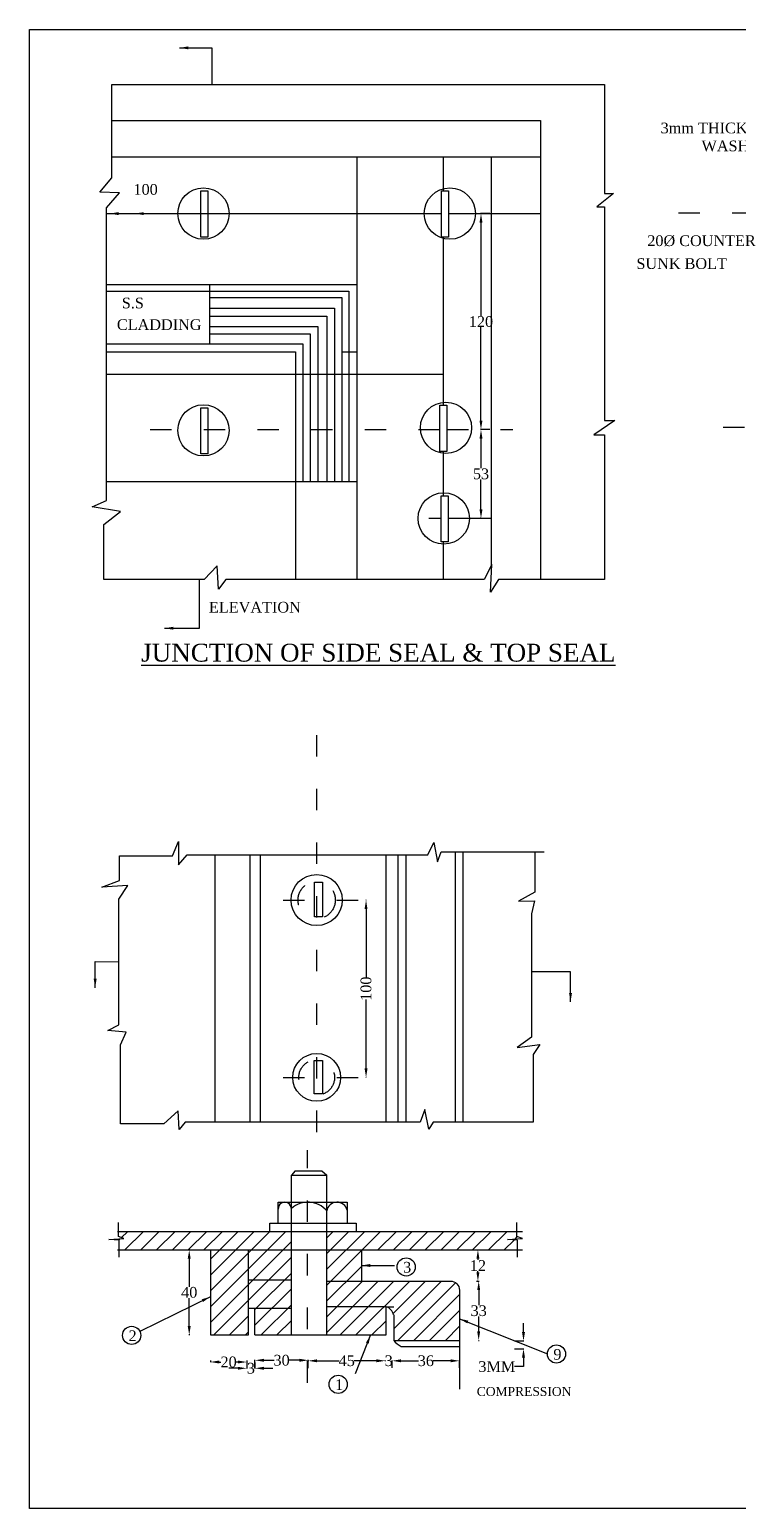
# Model space of a CAD drawing. Header units: millimetres. Extents: x 79 to 1255, y 32 to 859.
# Drawn here: x 79 to 475, y 32 to 859 of the extents above; entities that cross this region are included whole.
import ezdxf

# ---------------------------------------------------------------- set-up
doc = ezdxf.new("R2010")
doc.units = ezdxf.units.MM
doc.header["$MEASUREMENT"] = 0
doc.linetypes.add('ACAD_ISO03W100', pattern=[30, 12, -18])
for name, color, linetype in [('DIM', 5, 'Continuous'), ('DO LINE', 3, 'Continuous'), ('DWG.LINE', 10, 'Continuous'), ('HATCH', 2, 'Continuous'), ('TEXT', 7, 'Continuous')]:
    doc.layers.add(name, color=color, linetype=linetype)
doc.layers.add('TITLE', color=7, linetype='Continuous', lineweight=30)
doc.styles.get("Standard").update_dxf_attribs({"font": 'times.ttf', "height": 6})
doc.dimstyles.get("Standard").update_dxf_attribs({"dimtxt": 6, "dimasz": 5, "dimexe": 0.18, "dimexo": 0.0625, "dimgap": 0.09, "dimtad": 0, "dimtih": 1, "dimtoh": 1, "dimdec": 0, "dimzin": 0, "dimdsep": 46, "dimtxsty": 'Standard', "dimcen": 300, "dimclrd": 5, "dimclre": 5, "dimclrt": 4, "dimadec": 0, "dimazin": 0, "dimtfac": 1, "dimtdec": 0, "dimtofl": 0, "dimtmove": 0, "dimatfit": 3, "dimfxl": 0, "dimtolj": 1, "dimtzin": 0, "dimarcsym": 0})

# ---------------------------------------------------------------- blocks, each defined once
blk = doc.blocks.new('*D2')
at = {"layer": 'Defpoints', "color": 0, "ltscale": 0.2}
for p in [(331.3, 756.01), (336.94, 756.01), (336.94, 635.21)]:
    blk.add_point(p, dxfattribs=at)
at = {"layer": 'DIM', "color": 5, "lineweight": -2, "ltscale": 0.2}
for p, q in [((336.3, 756.01), (331.12, 756.01)), ((331.3, 751.01), (331.3, 698.75)), ((331.3, 640.21), (331.3, 692.47)), ((336.3, 635.21), (331.12, 635.21))]:
    blk.add_line(p, q, dxfattribs=at)
at = {"layer": 'DIM', "color": 5, "ltscale": 0.2}
for points in [[(330.47, 751.01), (332.13, 751.01), (331.3, 756.01)], [(330.47, 640.21), (332.13, 640.21), (331.3, 635.21)]]:
    blk.add_solid(points, dxfattribs=at)
at = {"layer": 'DIM', "color": 4, "ltscale": 0.2, "insert": (331.3, 695.61), "char_height": 6, "attachment_point": 5}
blk.add_mtext('\\A1;120', dxfattribs=at)
blk = doc.blocks.new('*D3')
at = {"layer": 'Defpoints', "color": 0, "ltscale": 0.2}
for p in [(331.3, 635.21), (331.3, 585.59), (331.3, 585.59)]:
    blk.add_point(p, dxfattribs=at)
at = {"layer": 'DIM', "color": 5, "lineweight": -2, "ltscale": 0.2}
for p, q in [((331.3, 635.21), (331.12, 635.21)), ((331.3, 630.21), (331.3, 613.54)), ((331.3, 590.59), (331.3, 607.25)), ((331.3, 585.59), (331.12, 585.59))]:
    blk.add_line(p, q, dxfattribs=at)
at = {"layer": 'DIM', "color": 5, "ltscale": 0.2}
for points in [[(330.47, 630.21), (332.13, 630.21), (331.3, 635.21)], [(330.47, 590.59), (332.13, 590.59), (331.3, 585.59)]]:
    blk.add_solid(points, dxfattribs=at)
at = {"layer": 'DIM', "color": 4, "ltscale": 0.2, "insert": (331.3, 610.4), "char_height": 6, "attachment_point": 5}
blk.add_mtext('\\A1;53', dxfattribs=at)
blk = doc.blocks.new('*D32')
at = {"layer": 'Defpoints', "color": 0, "ltscale": 0.2}
for p in [(267.02, 372.04), (267.02, 372.04), (267.02, 272.85)]:
    blk.add_point(p, dxfattribs=at)
at = {"layer": 'DIM', "color": 5, "lineweight": -2, "ltscale": 0.2}
for p, q in [((267.02, 372.04), (266.84, 372.04)), ((267.02, 367.04), (267.02, 328.5)), ((267.02, 277.85), (267.02, 316.39)), ((267.02, 272.85), (266.84, 272.85))]:
    blk.add_line(p, q, dxfattribs=at)
at = {"layer": 'DIM', "color": 5, "ltscale": 0.2}
for points in [[(266.19, 367.04), (267.85, 367.04), (267.02, 372.04)], [(266.19, 277.85), (267.85, 277.85), (267.02, 272.85)]]:
    blk.add_solid(points, dxfattribs=at)
at = {"layer": 'DIM', "color": 4, "ltscale": 0.2, "insert": (267.02, 322.45), "char_height": 6, "attachment_point": 5, "rotation": 90}
blk.add_mtext('\\A1;100', dxfattribs=at)
blk = doc.blocks.new('*D33')
at = {"layer": 'Defpoints', "color": 0, "ltscale": 0.2}
for p in [(168.14, 176.38), (168.49, 176.38), (168.49, 128.81)]:
    blk.add_point(p, dxfattribs=at)
at = {"layer": 'DIM', "color": 5, "lineweight": -2, "ltscale": 0.2}
for p, q in [((168.43, 176.38), (167.96, 176.38)), ((168.14, 171.38), (168.14, 155.74)), ((168.14, 133.81), (168.14, 149.46)), ((168.43, 128.81), (167.96, 128.81))]:
    blk.add_line(p, q, dxfattribs=at)
at = {"layer": 'DIM', "color": 5, "ltscale": 0.2}
for points in [[(167.3, 171.38), (168.97, 171.38), (168.14, 176.38)], [(167.3, 133.81), (168.97, 133.81), (168.14, 128.81)]]:
    blk.add_solid(points, dxfattribs=at)
at = {"layer": 'DIM', "color": 4, "ltscale": 0.2, "insert": (168.14, 152.6), "char_height": 6, "attachment_point": 5}
blk.add_mtext('\\A1;40', dxfattribs=at)
blk = doc.blocks.new('*D34')
at = {"layer": 'Defpoints', "color": 0, "ltscale": 0.2}
for p in [(179.97, 114.54), (200.33, 114.54), (200.33, 113.66)]:
    blk.add_point(p, dxfattribs=at)
at = {"layer": 'DIM', "color": 5, "lineweight": -2, "ltscale": 0.2}
for p, q in [((179.97, 114.47), (179.97, 113.48)), ((184.97, 113.66), (185.88, 113.66)), ((195.33, 113.66), (194.41, 113.66)), ((200.33, 114.47), (200.33, 113.48))]:
    blk.add_line(p, q, dxfattribs=at)
at = {"layer": 'DIM', "color": 5, "ltscale": 0.2}
for points in [[(184.97, 114.49), (184.97, 112.83), (179.97, 113.66)], [(195.33, 114.49), (195.33, 112.83), (200.33, 113.66)]]:
    blk.add_solid(points, dxfattribs=at)
at = {"layer": 'DIM', "color": 4, "ltscale": 0.2, "insert": (190.15, 113.66), "char_height": 6, "attachment_point": 5}
blk.add_mtext('\\A1;20', dxfattribs=at)
blk = doc.blocks.new('*D35')
at = {"layer": 'Defpoints', "color": 0, "ltscale": 0.2}
for p in [(200.33, 113.48), (204.9, 113.48), (204.9, 110.16)]:
    blk.add_point(p, dxfattribs=at)
at = {"layer": 'DIM', "color": 5, "lineweight": -2, "ltscale": 0.2}
for p, q in [((195.33, 110.16), (190.33, 110.16)), ((200.33, 113.42), (200.33, 109.98)), ((204.9, 113.42), (204.9, 109.98)), ((209.9, 110.16), (214.9, 110.16))]:
    blk.add_line(p, q, dxfattribs=at)
at = {"layer": 'DIM', "color": 5, "ltscale": 0.2}
for points in [[(195.33, 110.99), (195.33, 109.33), (200.33, 110.16)], [(209.9, 110.99), (209.9, 109.33), (204.9, 110.16)]]:
    blk.add_solid(points, dxfattribs=at)
at = {"layer": 'DIM', "color": 4, "ltscale": 0.2, "insert": (202.62, 110.16), "char_height": 6, "attachment_point": 5}
blk.add_mtext('\\A1;3', dxfattribs=at)
blk = doc.blocks.new('*D36')
at = {"layer": 'Defpoints', "color": 0, "ltscale": 0.2}
for p in [(204.9, 110.16), (234.68, 114.63), (234.68, 110.16)]:
    blk.add_point(p, dxfattribs=at)
at = {"layer": 'DIM', "color": 5, "lineweight": -2, "ltscale": 0.2}
for p, q in [((204.9, 110.22), (204.9, 114.81)), ((209.9, 114.63), (215.61, 114.63)), ((229.68, 114.63), (223.97, 114.63)), ((234.68, 110.22), (234.68, 114.81))]:
    blk.add_line(p, q, dxfattribs=at)
at = {"layer": 'DIM', "color": 5, "ltscale": 0.2}
for points in [[(209.9, 115.46), (209.9, 113.8), (204.9, 114.63)], [(229.68, 115.46), (229.68, 113.8), (234.68, 114.63)]]:
    blk.add_solid(points, dxfattribs=at)
at = {"layer": 'DIM', "color": 4, "ltscale": 0.2, "insert": (219.79, 114.63), "char_height": 6, "attachment_point": 5}
blk.add_mtext('\\A1;30', dxfattribs=at)
blk = doc.blocks.new('*D37')
at = {"layer": 'Defpoints', "color": 0, "ltscale": 0.2}
for p in [(234.68, 114.63), (277.8, 114.63), (277.8, 114.34)]:
    blk.add_point(p, dxfattribs=at)
at = {"layer": 'DIM', "color": 5, "lineweight": -2, "ltscale": 0.2}
for p, q in [((234.68, 114.57), (234.68, 114.16)), ((239.68, 114.34), (252.08, 114.34)), ((272.8, 114.34), (260.4, 114.34)), ((277.8, 114.57), (277.8, 114.16))]:
    blk.add_line(p, q, dxfattribs=at)
at = {"layer": 'DIM', "color": 5, "ltscale": 0.2}
for points in [[(239.68, 115.17), (239.68, 113.5), (234.68, 114.34)], [(272.8, 115.17), (272.8, 113.5), (277.8, 114.34)]]:
    blk.add_solid(points, dxfattribs=at)
at = {"layer": 'DIM', "color": 4, "ltscale": 0.2, "insert": (256.24, 114.34), "char_height": 6, "attachment_point": 5}
blk.add_mtext('\\A1;45', dxfattribs=at)
blk = doc.blocks.new('*D38')
at = {"layer": 'Defpoints', "color": 0, "ltscale": 0.2}
for p in [(277.8, 114.34), (281.63, 114.34), (281.63, 114.16)]:
    blk.add_point(p, dxfattribs=at)
at = {"layer": 'DIM', "color": 5, "lineweight": -2, "ltscale": 0.2}
for p, q in [((272.8, 114.34), (267.8, 114.34)), ((277.8, 114.34), (277.8, 114.52)), ((281.63, 114.22), (281.63, 114.52)), ((286.63, 114.34), (291.63, 114.34))]:
    blk.add_line(p, q, dxfattribs=at)
at = {"layer": 'DIM', "color": 5, "ltscale": 0.2}
for points in [[(272.8, 115.17), (272.8, 113.5), (277.8, 114.34)], [(286.63, 115.17), (286.63, 113.5), (281.63, 114.34)]]:
    blk.add_solid(points, dxfattribs=at)
at = {"layer": 'DIM', "color": 4, "ltscale": 0.2, "insert": (279.72, 114.34), "char_height": 6, "attachment_point": 5}
blk.add_mtext('\\A1;3', dxfattribs=at)
blk = doc.blocks.new('*D39')
at = {"layer": 'Defpoints', "color": 0, "ltscale": 0.2}
for p in [(281.63, 110.37), (319.27, 114.34), (319.27, 110.37)]:
    blk.add_point(p, dxfattribs=at)
at = {"layer": 'DIM', "color": 5, "lineweight": -2, "ltscale": 0.2}
for p, q in [((281.63, 110.43), (281.63, 114.52)), ((286.63, 114.34), (296.28, 114.34)), ((314.27, 114.34), (304.62, 114.34)), ((319.27, 110.43), (319.27, 114.52))]:
    blk.add_line(p, q, dxfattribs=at)
at = {"layer": 'DIM', "color": 5, "ltscale": 0.2}
for points in [[(286.63, 115.17), (286.63, 113.5), (281.63, 114.34)], [(314.27, 115.17), (314.27, 113.5), (319.27, 114.34)]]:
    blk.add_solid(points, dxfattribs=at)
at = {"layer": 'DIM', "color": 4, "ltscale": 0.2, "insert": (300.45, 114.34), "char_height": 6, "attachment_point": 5}
blk.add_mtext('\\A1;36', dxfattribs=at)
blk = doc.blocks.new('*D40')
at = {"layer": 'Defpoints', "color": 0, "ltscale": 0.2}
for p in [(328.76, 176.38), (328.76, 158.89), (329.59, 158.89)]:
    blk.add_point(p, dxfattribs=at)
at = {"layer": 'DIM', "color": 5, "lineweight": -2, "ltscale": 0.2}
for p, q in [((328.82, 176.38), (329.77, 176.38)), ((329.59, 171.38), (329.59, 170.73)), ((328.82, 158.89), (329.77, 158.89)), ((329.59, 163.89), (329.59, 164.55))]:
    blk.add_line(p, q, dxfattribs=at)
at = {"layer": 'DIM', "color": 5, "ltscale": 0.2}
for points in [[(328.76, 171.38), (330.42, 171.38), (329.59, 176.38)], [(328.76, 163.89), (330.42, 163.89), (329.59, 158.89)]]:
    blk.add_solid(points, dxfattribs=at)
at = {"layer": 'DIM', "color": 4, "ltscale": 0.2, "insert": (329.59, 167.64), "char_height": 6, "attachment_point": 5}
blk.add_mtext('\\A1;12', dxfattribs=at)
blk = doc.blocks.new('*D41')
at = {"layer": 'Defpoints', "color": 0, "ltscale": 0.2}
for p in [(329.77, 158.89), (329.77, 125.76), (330.01, 125.76)]:
    blk.add_point(p, dxfattribs=at)
at = {"layer": 'DIM', "color": 5, "lineweight": -2, "ltscale": 0.2}
for p, q in [((329.83, 158.89), (330.19, 158.89)), ((330.01, 153.89), (330.01, 145.47)), ((330.01, 130.76), (330.01, 139.18)), ((329.83, 125.76), (330.19, 125.76))]:
    blk.add_line(p, q, dxfattribs=at)
at = {"layer": 'DIM', "color": 5, "ltscale": 0.2}
for points in [[(329.18, 153.89), (330.84, 153.89), (330.01, 158.89)], [(329.18, 130.76), (330.84, 130.76), (330.01, 125.76)]]:
    blk.add_solid(points, dxfattribs=at)
at = {"layer": 'DIM', "color": 4, "ltscale": 0.2, "insert": (330.01, 142.33), "char_height": 6, "attachment_point": 5}
blk.add_mtext('\\A1;33', dxfattribs=at)
blk = doc.blocks.new('*D42')
at = {"layer": 'Defpoints', "color": 0, "ltscale": 0.2}
for p in [(330.07, 125.42), (330.07, 121.06), (355.08, 121.06)]:
    blk.add_point(p, dxfattribs=at)
at = {"layer": 'DIM', "color": 5, "lineweight": -2, "ltscale": 0.2}
for p, q in [((355.08, 130.42), (355.08, 135.42)), ((350.08, 125.42), (355.26, 125.42)), ((350.08, 121.06), (355.26, 121.06)), ((355.08, 116.06), (355.08, 111.06)), ((355.08, 111.06), (350.08, 111.06))]:
    blk.add_line(p, q, dxfattribs=at)
at = {"layer": 'DIM', "color": 5, "ltscale": 0.2}
for points in [[(354.24, 130.42), (355.91, 130.42), (355.08, 125.42)], [(354.24, 116.06), (355.91, 116.06), (355.08, 121.06)]]:
    blk.add_solid(points, dxfattribs=at)
at = {"layer": 'DIM', "color": 4, "ltscale": 0.2, "insert": (340.17, 111.06), "char_height": 6, "attachment_point": 5}
blk.add_mtext('\\A1;3MM', dxfattribs=at)

msp = doc.modelspace()

# ---------------------------------------------------------------- hatches: boundary and pattern name
at = {"layer": 'HATCH', "ltscale": 0.2}
h = msp.add_hatch(dxfattribs=at)
h.set_pattern_fill('ANSI31', color=256, scale=50, style=0)
h.paths.add_polyline_path([(225.28, 186.75), (128.51, 186.75), (128.51, 183.78), (131.66, 182.68), (123.24, 182.1), (128.88, 181.73), (128.88, 176.38), (225.28, 176.38)])
h.paths.add_polyline_path([(225.28, 176.38), (201.3, 176.38), (201.3, 159.65), (225.28, 159.65)])
h.paths.add_polyline_path([(201.3, 176.38), (179.97, 176.38), (179.97, 128.81), (201.3, 128.81)])
h.paths.add_polyline_path([(225.28, 159.65), (201.3, 159.65), (201.3, 143.79), (225.28, 143.79)])
h.paths.add_polyline_path([(225.28, 143.79), (204.91, 143.79), (204.91, 128.81), (225.28, 128.81)])
h = msp.add_hatch(dxfattribs=at)
h.set_pattern_fill('ANSI31', color=256, scale=50, style=0)
h.paths.add_polyline_path([(351.69, 181.73), (346.05, 182.1), (354.48, 182.68), (351.33, 183.78), (351.33, 186.75), (245.07, 186.75), (245.07, 176.38), (351.69, 176.38)])
h.paths.add_polyline_path([(264.39, 176.38), (245.07, 176.38), (245.07, 158.89), (264.39, 158.89)])
h.paths.add_polyline_path([(319.27, 153.89, 0.414214), (314.27, 158.89), (245.07, 158.89), (245.07, 144.54), (278.2, 144.54, -0.267545), (282.47, 140.05), (282.47, 125.76), (319.27, 125.76)])
h.paths.add_polyline_path([(278.2, 144.54), (245.07, 144.54), (245.07, 128.81), (278.2, 128.81)], flags=17)

# ---------------------------------------------------------------- linework, layer by layer
at = {"layer": 'DO LINE', "linetype": 'ACAD_ISO03W100'}
for points in [[(441.72, 756.38), (604.66, 756.38)], [(146.27, 635.21), (308.29, 635.21)], [(312.23, 635.21), (349.09, 635.21)], [(466.75, 636.62), (601.79, 636.62)], [(239.43, 242.26), (239.43, 465.99)], [(220.69, 372.04), (278.33, 372.04)], [(220.69, 272.85), (278.33, 272.85)], [(234.29, 102.09), (234.29, 232.16)]]:
    msp.add_lwpolyline(points, dxfattribs=at)
for centre, radius in [((239.43, 372.04), 10.43), ((239.43, 272.85), 9.98)]:
    msp.add_circle(centre, radius, dxfattribs=at)
at = {"layer": 'DWG.LINE', "ltscale": 0.2}
for p, q in [((278.2, 144.54), (282.47, 144.54)), ((282.47, 140.05), (282.47, 125.76)), ((282.47, 125.76), (319.27, 125.76)), ((286.7, 122.3), (319.27, 122.3))]:
    msp.add_line(p, q, dxfattribs=at)
for points in [[(120.34, 551.39), (120.34, 582.07), (129.71, 589.43), (113.87, 592.02), (121.93, 595.47), (121.93, 759.26), (129.24, 767.54), (118.19, 768), (124.86, 776.05), (124.86, 828.19)], [(124.86, 828.19), (400.39, 828.19), (400.39, 767.31), (405.34, 767.31), (396.02, 759.73), (400.39, 759.73), (400.39, 640.25), (406.09, 640.25), (394.34, 632.33), (400.39, 632.33), (400.39, 551.39)], [(124.86, 808.12), (364.53, 808.12), (364.53, 551.39)], [(124.86, 787.79), (364.53, 787.79)], [(261.78, 787.79), (261.78, 551.39)], [(310.37, 768.67), (310.37, 787.79)], [(336.94, 787.79), (336.94, 558.98)], [(121.93, 756.01), (309.16, 756.01)], [(313.1, 756.01), (364.53, 756.01)], [(310.37, 648.84), (310.37, 742.83)], [(121.93, 716.29), (261.78, 716.29)], [(121.93, 712.65), (257.34, 712.65)], [(179.67, 683.14), (179.67, 716.29)], [(257.34, 712.65), (257.34, 605.97)], [(179.67, 709.1), (253.51, 709.1)], [(179.67, 703.12), (249.33, 703.12)], [(249.33, 703.12), (249.33, 605.97)], [(253.51, 709.1), (253.51, 605.97)], [(179.67, 698.59), (245.17, 698.59)], [(245.17, 698.59), (245.17, 605.97)], [(179.67, 692.78), (240.02, 692.78)], [(179.67, 688.71), (235.75, 688.71)], [(235.75, 688.71), (235.75, 605.97)], [(240.02, 692.78), (240.02, 605.97)], [(121.93, 683.14), (231.59, 683.14)], [(121.93, 678.72), (227.65, 678.72)], [(227.65, 678.72), (227.65, 551.39)], [(231.59, 683.14), (231.59, 605.97)], [(253.51, 678.72), (261.78, 678.72)], [(121.93, 666.24), (310.37, 666.24)], [(310.37, 598.17), (310.37, 623)], [(261.78, 605.97), (121.93, 605.97)], [(302.08, 585.59), (309.07, 585.59)], [(313.01, 585.59), (336.94, 585.59)], [(310.37, 551.39), (310.37, 572.33)], [(400.39, 551.39), (341.06, 551.39), (336.6, 544.2), (337.32, 559.73), (333.14, 551.39), (188.65, 551.39), (184.48, 545.92), (183.76, 559.01), (176.42, 551.39), (120.34, 551.39)], [(129.08, 396.81), (158.84, 396.81), (162.21, 404.74), (162.08, 391.82), (166.99, 397.25), (301.57, 397.25), (304.93, 404.23), (307, 393.37), (308.94, 398.93), (366.6, 398.93)], [(182.6, 247.88), (182.6, 397.25)], [(202.14, 247.88), (202.14, 397.25)], [(207.97, 247.88), (207.97, 397.25)], [(278.33, 247.88), (278.33, 397.25)], [(285.03, 247.88), (285.03, 397.25)], [(289.37, 247.88), (289.37, 397.25)], [(316.99, 247.88), (316.99, 398.93)], [(321.33, 247.88), (321.33, 398.93)], [(361.42, 398.93), (361.42, 376.45), (352.24, 371.51), (361.16, 371.64), (359.61, 364.4), (359.61, 295.34), (351.6, 289.52), (364.28, 291.33), (360.53, 285.65), (360.53, 247.88)], [(129.62, 246.86), (129.62, 291.12), (132.97, 298.12), (122.62, 299.15), (128.7, 302.25), (128.7, 372.63), (133.87, 380.18), (119.25, 379.28), (129.08, 383.03), (129.08, 396.81)], [(360.53, 247.88), (304.58, 247.88), (302.12, 243.87), (299.92, 254.98), (297.33, 247.75), (165.84, 247.75), (162.6, 243.63), (161.96, 254.23), (153.94, 246.86), (129.62, 246.86)], [(227.35, 220.58), (225.28, 218.14)], [(225.28, 128.81), (225.28, 218.14)], [(225.28, 218.14), (245.07, 218.14)], [(227.35, 220.58), (242.26, 220.58), (245.07, 218.14)], [(245.07, 128.81), (245.07, 218.14)], [(217.89, 191.23), (217.89, 203.03), (256.44, 203.03), (256.44, 191.23)], [(128.88, 172.36), (128.88, 181.73), (123.24, 182.1), (131.66, 182.68), (128.51, 183.78), (128.51, 191.76)], [(213.14, 186.75), (213.14, 191.23), (261.49, 191.23), (261.49, 186.75)], [(351.69, 172.36), (351.69, 181.73), (346.05, 182.1), (354.48, 182.68), (351.33, 183.78), (351.33, 191.76)], [(127.94, 186.75), (354.6, 186.75)], [(127.94, 176.38), (354.6, 176.38)], [(179.97, 176.38), (179.97, 128.81), (201.3, 128.81), (201.3, 176.38)], [(264.39, 176.38), (264.39, 158.89)], [(201.3, 159.65), (225.28, 159.65)], [(201.3, 143.79), (225.28, 143.79)], [(204.91, 128.81), (278.2, 128.81), (278.2, 144.54), (245.07, 144.54)], [(204.91, 128.81), (204.91, 143.79)]]:
    msp.add_lwpolyline(points, dxfattribs=at)
for points in [[(174.68, 768.67), (178.63, 768.67), (178.63, 742.83), (174.68, 742.83)], [(309.16, 768.67), (313.1, 768.67), (313.1, 742.83), (309.16, 742.83)], [(174.68, 647.42), (178.63, 647.42), (178.63, 621.58), (174.68, 621.58)], [(308.29, 648.84), (312.23, 648.84), (312.23, 623), (308.29, 623)], [(309.07, 598.17), (313.01, 598.17), (313.01, 572.33), (309.07, 572.33)], [(238.26, 382.05), (242.68, 382.05), (242.68, 362.58), (238.26, 362.58)], [(238.09, 282.28), (242.65, 282.28), (242.65, 263.67), (238.09, 263.67)]]:
    msp.add_lwpolyline(points, close=True, dxfattribs=at)
msp.add_lwpolyline([(245.07, 158.89), (314.27, 158.89, -0.414214), (319.27, 153.89), (319.27, 98.51)], format="xyb", dxfattribs=at)
for centre, radius in [((176.1, 756.01), 14.34), ((313.89, 756.01), 14.34), ((176.1, 634.77), 14.34), ((311.73, 636.18), 14.34), ((310.49, 585.51), 14.34), ((239.43, 372.04), 14.3), ((239.43, 272.85), 13.38), ((289.48, 166.85), 5.09), ((135.94, 128.54), 5.09), ((373.5, 118.15), 5.09), ((251.44, 101.18), 5.09)]:
    msp.add_circle(centre, radius, dxfattribs=at)
for centre, radius, start, end in [((221.59, 199.34), 3.7, 356.73444, 183.26556), ((234.53, 189.27), 13.82, 40.27731, 131.96895), ((250.79, 197.25), 5.8, 12.58928, 170.49623), ((276.44, 138.59), 6.2, 13.5987, 73.51226), ((292.72, 133.98), 13.14, 218.72408, 242.73225)]:
    msp.add_arc(centre, radius, start, end, dxfattribs=at)
at = {"layer": 'TITLE', "ltscale": 0.2}
msp.add_lwpolyline([(78.87, 858.94), (1253.44, 858.94), (1253.44, 31.77), (78.87, 31.77)], close=True, dxfattribs=at)

# ---------------------------------------------------------------- texts
at = {"layer": 'TEXT', "ltscale": 0.2}
for s, height, p in [('3mm THICK PLASTIC', 6, (431.76, 800.9)), ('WASHER', 6, (454.64, 790.86)), ('100', 6, (136.96, 766.55)), ('20%%C COUNTER', 6, (424.3, 737.85)), ('SUNK BOLT', 6, (418.23, 725.04)), ('S.S', 6, (130.43, 703)), ('CLADDING', 6, (127.69, 690.92)), ('ELEVATION', 6, (179.19, 532.85)), ('3', 6, (287.76, 163.66)), ('2', 6, (134.22, 125.34)), ('9', 6, (371.78, 114.95)), ('1', 6, (249.72, 97.99)), ('COMPRESSION', 5, (328.96, 94.67))]:
    msp.add_text(s, height=height, dxfattribs=at).set_placement(p)
at = {"layer": 'TITLE', "ltscale": 0.2}
msp.add_text('%%UJUNCTION OF SIDE SEAL & TOP SEAL', height=10, dxfattribs=at).set_placement((141.32, 505.42))

# ---------------------------------------------------------------- dimensions: what is measured, and where the dimension line sits
at = {"layer": 'DIM', "ltscale": 0.2}
for base, p1, p2, text, picture, middle in [((331.3, 756.01), (336.94, 635.21), (336.94, 756.01), '120', '*D2', (331.3, 695.61)), ((331.3, 585.59), (331.3, 635.21), (331.3, 585.59), '53', '*D3', (331.3, 610.4)), ((168.14, 176.38), (168.49, 128.81), (168.49, 176.38), '40', '*D33', (168.14, 152.6))]:
    dim = msp.add_linear_dim(base=base, p1=p1, p2=p2, angle=90, text=text, dimstyle='Standard', dxfattribs=at)
    dim.commit()
    dim.dimension.update_dxf_attribs({"geometry": picture, "text_midpoint": middle})
dim = msp.add_aligned_dim(p1=(267.02, 272.85), p2=(267.02, 372.04), distance=0, text='100', dimstyle='Standard', dxfattribs=at)
dim.commit()
dim.dimension.update_dxf_attribs({"geometry": '*D32', "text_midpoint": (267.02, 322.45), "text_rotation": 90})
dim = msp.add_aligned_dim(p1=(328.76, 176.38), p2=(328.76, 158.89), distance=0.83, text='12', dimstyle='Standard', dxfattribs=at)
dim.commit()
dim.dimension.update_dxf_attribs({"geometry": '*D40', "text_midpoint": (329.59, 167.64)})
dim = msp.add_aligned_dim(p1=(329.77, 158.89), p2=(329.77, 125.76), distance=0.24, dimstyle='Standard', dxfattribs=at)
dim.commit()
dim.dimension.update_dxf_attribs({"geometry": '*D41', "text_midpoint": (330.01, 142.33)})
dim = msp.add_linear_dim(base=(355.08, 121.06), p1=(330.07, 125.42), p2=(330.07, 121.06), angle=270, text='3MM', dimstyle='Standard', dxfattribs=at)
dim.commit()
dim.dimension.update_dxf_attribs({"geometry": '*D42', "text_midpoint": (340.17, 111.06), "dimtype": 161})
for base, p1, p2, picture, middle in [((200.33, 113.66), (179.97, 114.54), (200.33, 114.54), '*D34', (190.15, 113.66)), ((234.68, 114.63), (204.9, 110.16), (234.68, 110.16), '*D36', (219.79, 114.63))]:
    dim = msp.add_linear_dim(base=base, p1=p1, p2=p2, dimstyle='Standard', dxfattribs=at)
    dim.commit()
    dim.dimension.update_dxf_attribs({"geometry": picture, "text_midpoint": middle})
for base, p1, p2, text, picture, middle in [((277.8, 114.34), (234.68, 114.63), (277.8, 114.63), '45', '*D37', (256.24, 114.34)), ((281.63, 114.34), (277.8, 114.34), (281.63, 114.16), '3', '*D38', (279.72, 114.34)), ((319.27, 114.34), (281.63, 110.37), (319.27, 110.37), '36', '*D39', (300.45, 114.34)), ((204.9, 110.16), (200.33, 113.48), (204.9, 113.48), '3', '*D35', (202.62, 110.16))]:
    dim = msp.add_linear_dim(base=base, p1=p1, p2=p2, text=text, dimstyle='Standard', dxfattribs=at)
    dim.commit()
    dim.dimension.update_dxf_attribs({"geometry": picture, "text_midpoint": middle})

# ---------------------------------------------------------------- leaders
for points in [[(162.71, 848.71), (180.87, 848.71), (180.87, 828.19)], [(123.6, 756.01), (157.21, 756.01)], [(137.75, 756.01), (157.21, 756.01)], [(154.28, 524.09), (173.96, 524.09), (173.96, 551.39)], [(115.54, 322.99), (115.54, 337.63), (128.7, 337.44)], [(381.38, 315.05), (381.38, 331.97), (359.61, 331.97)], [(264.39, 167.64), (282.99, 167.64)], [(179.97, 150.18), (140.5, 130.78)], [(319.27, 137.88), (368.41, 118.15)], [(269.55, 128.81), (260.98, 107.03)]]:
    msp.add_leader(points, dimstyle='Standard', override={"dimgap": 0.09, "dimtad": 0}, dxfattribs=at)

doc.saveas('drawing.dxf')
